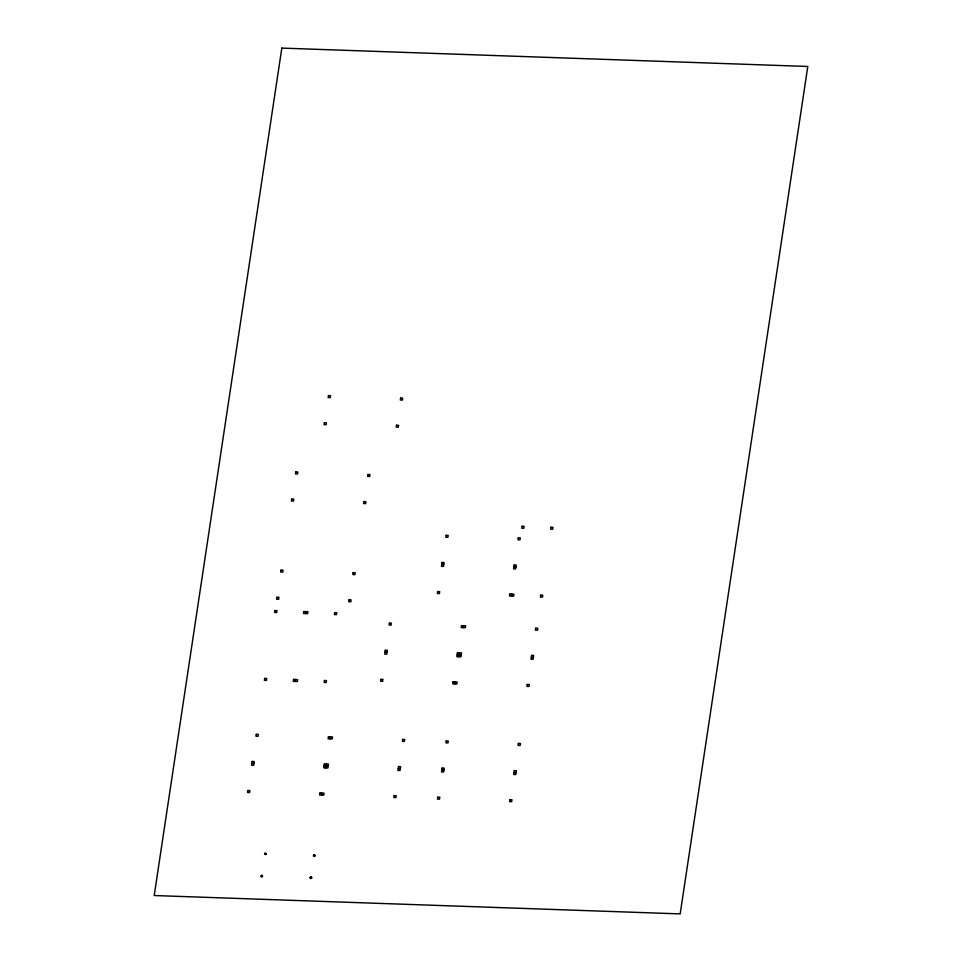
<?xml version="1.0" encoding="UTF-8"?>
<svg xmlns="http://www.w3.org/2000/svg" width="962" height="962" viewBox="0 0 962 962"><rect width="100%" height="100%" fill="white"/><g stroke="black" fill="none" stroke-linecap="round" stroke-linejoin="round"><path stroke-width="1.44" d="M266.041 854.04L265.837 853.342M313.528 855.759L313.672 855.098M295.31 681.433L295.599 679.497M305.531 613.564L305.82 611.616M321.705 795.069L322.005 793.121M325.793 767.916L326.383 764.032M330.182 738.828L330.471 736.88M454.81 683.886L455.11 681.95M458.898 656.733L459.487 652.849M463.287 627.645L463.576 625.709M511.556 596.079L511.844 594.143M261.676 876.875L261.123 875.829M261.171 876.178L262.385 875.528M261.315 876.635L262.434 876.671L261.712 875.3M310.353 877.524L311.279 877.176L311.015 878.294L310.57 877.091L311.688 877.5M265.945 853.883L265.235 854.533M314.358 856.348L314.995 855.891L314.466 854.905M315.031 855.939L314.093 855.026M262.578 876.178L262.109 875.288M310.894 878.546L311.628 877.885M311.628 878.234L311.171 877.007M313.648 855.434L314.863 855.266L313.636 855.771M264.983 853.258L264.502 854.1L265.765 854.015L264.694 853.559M265.704 854.533L265.139 853.09M313.816 854.965L313.985 856.372M262.385 876.286L261.219 876.166M441.726 564.393L443.783 564.466M513.876 566.919L515.933 566.991M384.992 652.2L387.049 652.272M457.13 654.725L461.255 654.869M531.337 657.311L533.405 657.383M251.888 763.383L253.944 763.455M324.026 765.908L328.15 766.053M398.232 768.494L400.3 768.566M441.847 770.021L443.903 770.093M513.985 772.546L516.053 772.618M310.149 877.921L310.702 878.534M313.828 856.288L313.48 855.639M310.401 878.402L310.137 877.729M281.83 48.1L154.209 895.526L680.17 913.9L807.791 66.474L281.83 48.1M247.799 790.536L247.499 792.472L249.567 792.544L249.855 790.608L247.799 790.536M252.176 761.447L251.587 765.319L253.655 765.391L254.233 761.519L252.176 761.447M256.265 734.295L255.976 736.231L258.032 736.303L258.321 734.367L256.265 734.295M264.682 678.414L264.382 680.35L266.45 680.423L266.739 678.487L264.682 678.414M274.904 610.545L274.615 612.481L276.671 612.553L276.96 610.617L274.904 610.545M276.9 597.27L276.611 599.218L278.667 599.29L278.956 597.342L276.9 597.27M280.988 570.129L280.7 572.065L282.756 572.137L283.044 570.201L280.988 570.129M291.69 499.098L291.39 501.034L293.458 501.106L293.747 499.17L291.69 499.098M295.779 471.945L295.478 473.881L297.547 473.953L297.835 472.017L295.779 471.945M324.386 422.703L324.086 424.651L326.154 424.723L326.443 422.775L324.386 422.703M328.475 395.562L328.186 397.498L330.243 397.571L330.531 395.635L328.475 395.562M293.542 679.425L293.242 681.361L297.366 681.505L297.655 679.569L293.542 679.425M303.764 611.543L303.463 613.491L307.587 613.636L307.888 611.688L303.764 611.543M324.459 680.507L324.17 682.443L326.226 682.515L326.515 680.579L324.459 680.507M334.68 612.626L334.391 614.574L336.447 614.646L336.736 612.698L334.68 612.626M319.937 793.049L319.649 794.997L323.773 795.141L324.062 793.193L319.937 793.049M324.326 763.96L323.737 767.844L327.862 767.989L328.439 764.105L324.326 763.96M328.415 736.808L328.114 738.756L332.239 738.9L332.527 736.952L328.415 736.808M349.05 599.795L348.749 601.731L350.817 601.803L351.106 599.867L349.05 599.795M353.138 572.643L352.838 574.579L354.906 574.651L355.194 572.715L353.138 572.643M363.828 501.623L363.54 503.559L365.596 503.631L365.897 501.695L363.828 501.623M367.917 474.47L367.628 476.406L369.685 476.479L369.985 474.543L367.917 474.47M396.524 425.228L396.236 427.164L398.304 427.236L398.593 425.3L396.524 425.228M400.613 398.076L400.324 400.012L402.393 400.084L402.681 398.148L400.613 398.076M380.904 679.352L380.603 681.288L382.672 681.361L382.96 679.425L380.904 679.352M385.281 650.264L384.692 654.136L386.76 654.208L387.337 650.336L385.281 650.264M389.369 623.111L389.081 625.047L391.137 625.12L391.426 623.184L389.369 623.111M394.143 795.646L393.855 797.582L395.911 797.654L396.212 795.718L394.143 795.646M398.533 766.558L397.943 770.43L400 770.502L400.589 766.63L398.533 766.558M402.621 739.405L402.32 741.341L404.389 741.413L404.677 739.477L402.621 739.405M437.638 591.546L437.349 593.482L439.406 593.554L439.694 591.618L437.638 591.546M442.015 562.457L441.438 566.341L443.494 566.414L444.083 562.529L442.015 562.457M446.103 535.305L445.815 537.241L447.871 537.313L448.172 535.377L446.103 535.305M453.042 681.878L452.753 683.814L456.878 683.958L457.166 682.022L453.042 681.878M457.419 652.777L456.842 656.661L460.966 656.806L461.544 652.921L457.419 652.777M461.507 625.637L461.219 627.573L465.343 627.717L465.632 625.781L461.507 625.637M437.746 797.173L437.457 799.109L439.526 799.181L439.814 797.245L437.746 797.173M442.135 768.085L441.546 771.957L443.614 772.029L444.191 768.157L442.135 768.085M446.224 740.932L445.935 742.868L447.991 742.941L448.28 741.005L446.224 740.932M509.788 594.071L509.487 596.007L513.612 596.151L513.9 594.215L509.788 594.071M514.165 564.983L513.576 568.855L515.644 568.927L516.221 565.055L514.165 564.983M518.253 537.83L517.965 539.766L520.021 539.838L520.31 537.902L518.253 537.83M522.065 526.262L521.777 528.198L523.833 528.27L524.122 526.334L522.065 526.262M509.896 799.687L509.607 801.635L511.664 801.707L511.964 799.759L509.896 799.687M514.273 770.598L513.696 774.482L515.752 774.554L516.341 770.67L514.273 770.598M518.362 743.446L518.073 745.394L520.141 745.466L520.43 743.518L518.362 743.446M527.248 684.463L526.96 686.399L529.016 686.471L529.316 684.535L527.248 684.463M531.625 655.375L531.048 659.259L533.104 659.331L533.694 655.447L531.625 655.375M535.726 628.222L535.425 630.17L537.493 630.23L537.782 628.294L535.726 628.222M540.704 595.153L540.403 597.089L542.472 597.161L542.76 595.225L540.704 595.153M550.925 527.272L550.637 529.208L552.693 529.28L552.982 527.344L550.925 527.272"/></g></svg>
